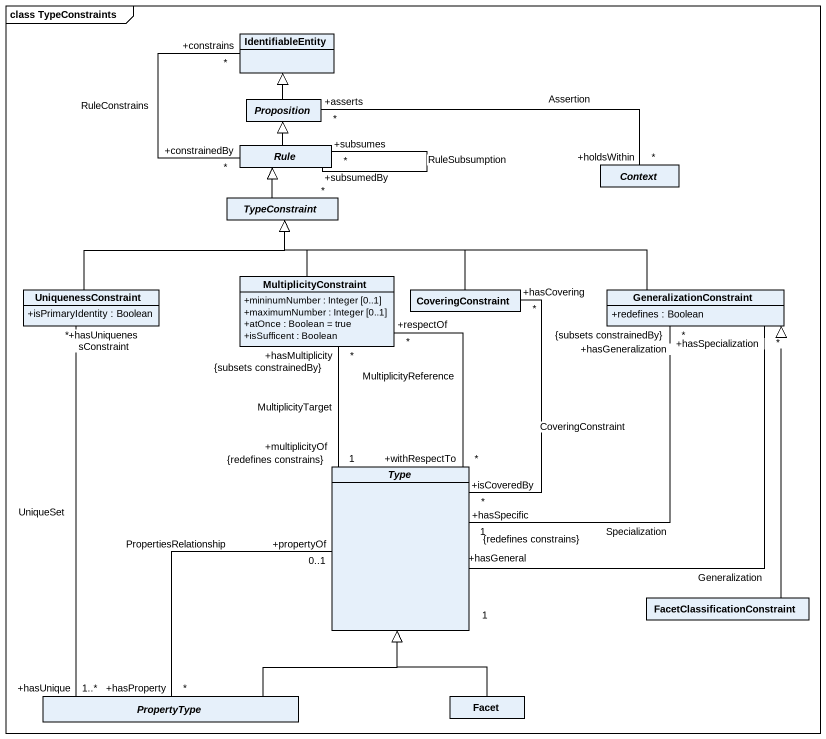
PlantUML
@startuml
mainframe class TypeConstraints
hide circle
hide empty members
skinparam classAttributeIconSize 0
class IdentifiableEntity
abstract class Proposition
abstract class Rule
abstract class Context
abstract class TypeConstraint
class UniquenessConstraint {
  +isPrimaryIdentity : Boolean
}
class MultiplicityConstraint {
  +mininumNumber : Integer [0..1]
  +maximumNumber : Integer [0..1]
  +atOnce : Boolean = true
  +isSufficent : Boolean
}
class CoveringConstraint
class GeneralizationConstraint {
  +redefines : Boolean
}
abstract class Type
class "FacetClassificationConstraint" as FacetClassificationConstrain
abstract class PropertyType
class Facet
Proposition -up-|> IdentifiableEntity
Rule "+constrainedBy\n*" -up- "+constrains\n*" IdentifiableEntity : RuleConstrains
Rule -up-|> Proposition
Rule "+subsumedBy\n*" -- "+subsumes\n*" Rule : RuleSubsumption
Context "+holdsWithin\n*" -left- "+asserts\n*" Proposition : Assertion
TypeConstraint -up-|> Rule
UniquenessConstraint -right-|> TypeConstraint
UniquenessConstraint "+hasUniquenessConstraint\n*" -- "+hasUnique\n1..*" PropertyType : UniqueSet
MultiplicityConstraint -up-|> TypeConstraint
MultiplicityConstraint "+respectOf\n*" -- "+withRespectTo\n*" Type : MultiplicityReference
MultiplicityConstraint "+hasMultiplicity\n*\n{subsets constrainedBy}" -- "+multiplicityOf\n1\n{redefines constrains}" Type : MultiplicityTarget
CoveringConstraint -left-|> TypeConstraint
CoveringConstraint "+hasCovering\n*" -- "+isCoveredBy\n*" Type : CoveringConstraint
GeneralizationConstraint -left-|> TypeConstraint
GeneralizationConstraint "+hasGeneralization\n*\n{subsets constrainedBy}" -- "+hasSpecific\n1\n{redefines constrains}" Type : Specialization
GeneralizationConstraint "+hasSpecialization\n*" -- "+hasGeneral\n1" Type : Generalization
Type "+propertyOf\n0..1" -- "+hasProperty\n*" PropertyType : PropertiesRelationship
FacetClassificationConstrain -up-|> GeneralizationConstraint
PropertyType -up-|> Type
Facet -up-|> Type
@enduml
